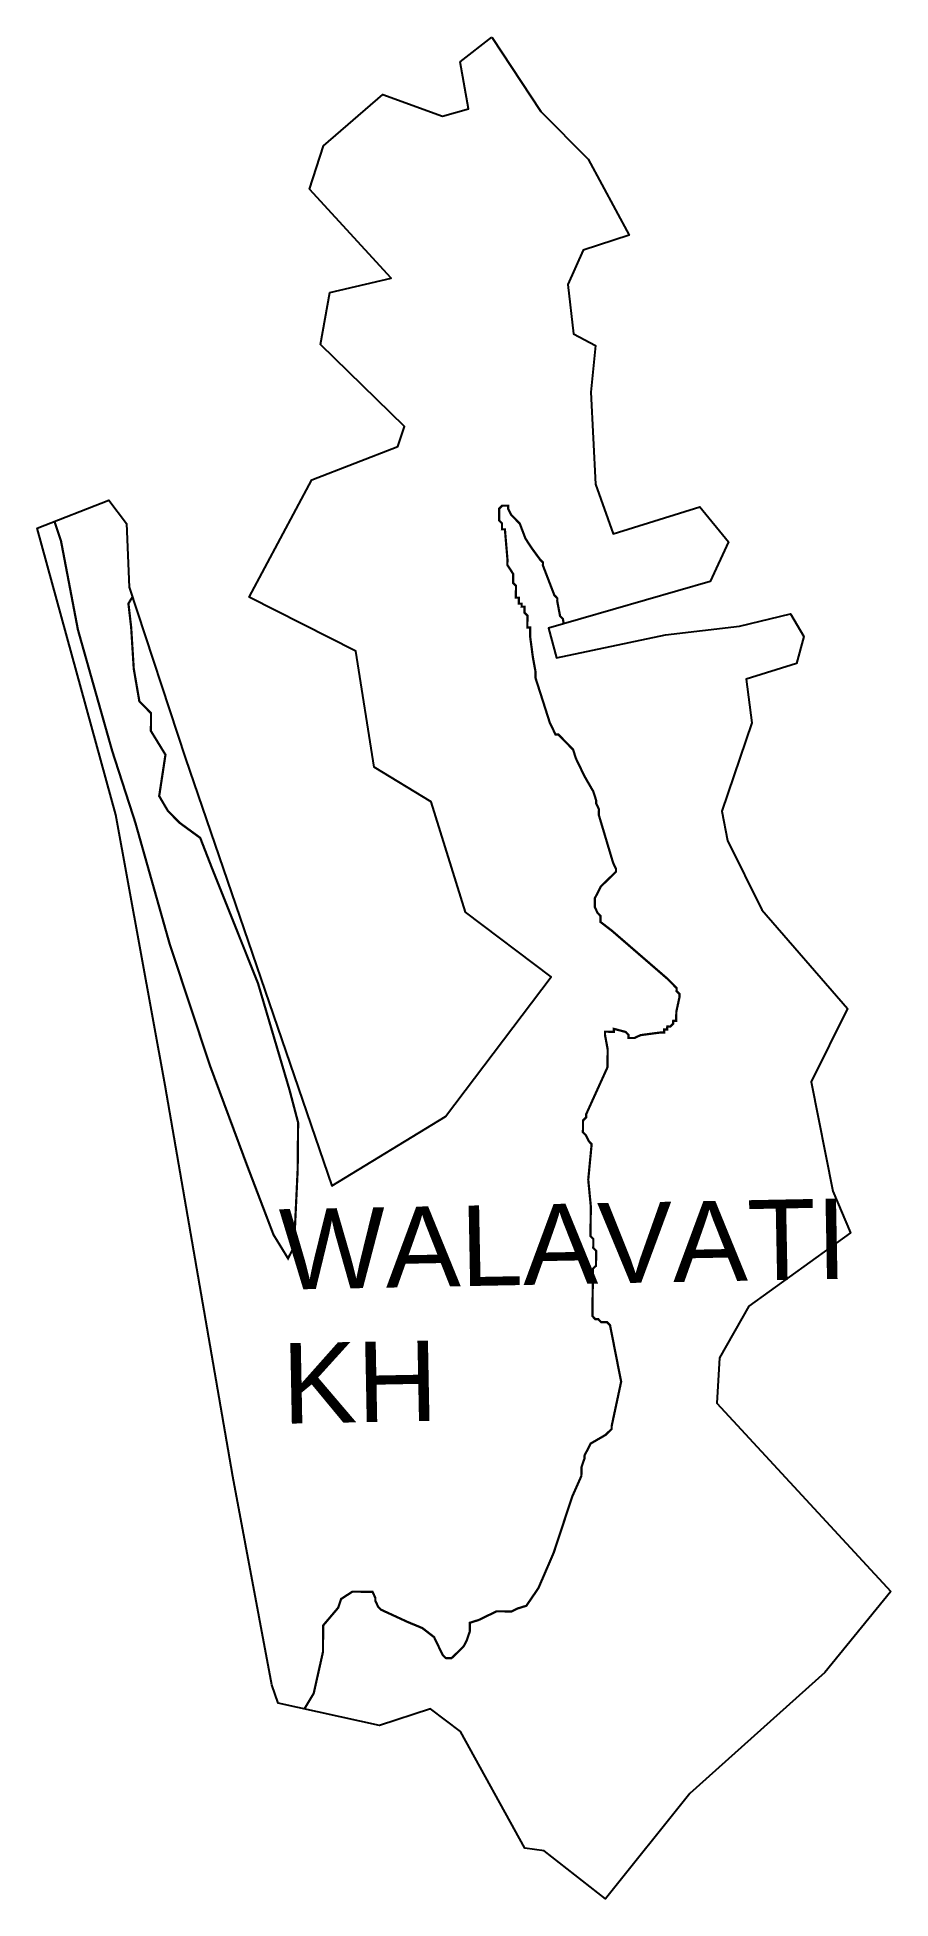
# Model space of a CAD drawing. Header units: metres. Extents: x 287915 to 289070, y 1998760 to 2001276.
import ezdxf

# ---------------------------------------------------------------- set-up
doc = ezdxf.new("R2010")
doc.units = ezdxf.units.M
for name, color, linetype in [('HAZARDS LINE', 1, 'Continuous'), ('village', 3, 'Continuous'), ('VILLAGE NAME', 250, 'Continuous')]:
    doc.layers.add(name, color=color, linetype=linetype)
doc.styles.get("Standard").update_dxf_attribs({"font": 'simplex.shx'})

msp = doc.modelspace()

# ---------------------------------------------------------------- linework, layer by layer
at = {"layer": 'HAZARDS LINE', "lineweight": 18}
for points in [[(288276.6, 1999016.1, 3, 3, 0), (288289.3, 1999037.3, 3, 3, 0), (288301.8, 1999093.2, 3, 3, 0), (288302.1, 1999129.1, 3, 3, 0), (288322.3, 1999152.9, 3, 3, 0), (288326.4, 1999164.9, 3.01, 3.01, 0), (288341.7, 1999174.8, 3.01, 3.01, 0), (288368.8, 1999174.5, 3.01, 3.01, 0), (288372.7, 1999166.4, 3.01, 3.01, 0), (288372.6, 1999162.4, 3.01, 3.01, 0), (288376.5, 1999154.3, 3.01, 3.01, 0), (288380.5, 1999150.3, 3.01, 3.01, 0), (288416.3, 1999133.8, 3.01, 3.01, 0), (288436.3, 1999125.5, 3.01, 3.01, 0), (288452.1, 1999113.3, 3.01, 3.01, 0), (288459.9, 1999097.1, 3.01, 3.01, 0), (288463.8, 1999089.1, 3.01, 3.01, 0), (288467.8, 1999085, 3.01, 3.01, 0), (288475.8, 1999084.9, 3.01, 3.01, 0), (288479.9, 1999088.8, 3.01, 3.01, 0), (288492, 1999100.7, 3.01, 3.01, 0), (288496.2, 1999108.7, 3.01, 3.01, 0), (288500.3, 1999120.6, 3.01, 3.01, 0), (288500.5, 1999132.7, 3.01, 3.01, 0), (288512.5, 1999136.5, 3.01, 3.01, 0), (288536.7, 1999148.2, 3.01, 3.01, 0), (288556.8, 1999148, 3.01, 3.01, 0), (288564.8, 1999151.9, 3.01, 3.01, 0), (288576.9, 1999155.7, 3.01, 3.01, 0), (288593.2, 1999179.5, 3.01, 3.01, 0), (288613.9, 1999227.4, 3.01, 3.01, 0), (288638.9, 1999303.2, 3.01, 3.01, 0), (288651.3, 1999331.1, 3.01, 3.01, 0), (288651.5, 1999343.1, 3.01, 3.01, 0), (288655.6, 1999355.1, 3.01, 3.01, 0), (288655.7, 1999359.1, 3.01, 3.01, 0), (288659.8, 1999367, 3.01, 3.01, 0), (288663.9, 1999375, 3.01, 3.01, 0), (288684.1, 1999386.7, 3.01, 3.01, 0), (288692.2, 1999394.6, 3.01, 3.01, 0), (288692.3, 1999398.7, 3.01, 3.01, 0), (288705.1, 1999458.6, 3.01, 3.01, 0), (288690.1, 1999534.9, 3.01, 3.01, 0), (288686.1, 1999539, 3.01, 3.01, 0), (288678.1, 1999539.1, 3.01, 3.01, 0), (288674.1, 1999543.2, 3.01, 3.01, 0), (288670.1, 1999543.2, 3.01, 3.01, 0), (288666.2, 1999547.3, 3.01, 3.01, 0), (288667, 1999611.4, 3.01, 3.01, 0), (288671.1, 1999615.3, 3.01, 3.01, 0), (288671.3, 1999635.4, 3.01, 3.01, 0), (288667.4, 1999639.4, 3.01, 3.01, 0), (288667.5, 1999651.5, 3.01, 3.01, 0), (288663.6, 1999655.5, 3.01, 3.01, 0), (288664.1, 1999695.6, 3.01, 3.01, 0), (288660.6, 1999731.7, 3.01, 3.01, 0), (288665.2, 1999779.7, 3.01, 3.01, 0), (288661.3, 1999783.8, 3.01, 3.01, 0), (288657.4, 1999791.9, 3.01, 3.01, 0), (288653.4, 1999795.9, 3.01, 3.01, 0), (288653.6, 1999811.9, 3.01, 3.01, 0), (288657.7, 1999815.9, 3.01, 3.01, 0), (288657.7, 1999819.9, 3.01, 3.01, 0), (288686.6, 1999883.6, 3.01, 3.01, 0), (288686.9, 1999907.7, 3.01, 3.01, 0), (288683.2, 1999927.8, 3.01, 3.01, 0), (288683.2, 1999931.8, 3.01, 3.01, 0), (288695.2, 1999931.6, 3.01, 3.01, 0), (288695.3, 1999935.6, 3.01, 3.01, 0), (288711.3, 1999931.4, 3.01, 3.01, 0), (288715.2, 1999927.3, 3.01, 3.01, 0), (288715.2, 1999923.3, 3.01, 3.01, 0), (288723.2, 1999923.2, 3.01, 3.01, 0), (288731.2, 1999927.1, 3.01, 3.01, 0), (288759.3, 1999930.8, 3.01, 3.01, 0), (288763.3, 1999930.7, 3.01, 3.01, 0), (288763.4, 1999934.7, 3.01, 3.01, 0), (288767.4, 1999934.7, 3.01, 3.01, 0), (288767.5, 1999938.7, 3.01, 3.01, 0), (288771.5, 1999938.6, 3.01, 3.01, 0), (288775.5, 1999942.6, 3.01, 3.01, 0), (288775.6, 1999946.6, 3.01, 3.01, 0), (288779.6, 1999946.5, 3.01, 3.01, 0), (288779.7, 1999958.6, 3.01, 3.01, 0), (288784, 1999978.5, 3.01, 3.01, 0), (288784.1, 1999982.6, 3.01, 3.01, 0), (288780.1, 1999986.6, 3.01, 3.01, 0), (288780.2, 1999990.6, 3.01, 3.01, 0), (288768.3, 2000002.8, 3.01, 3.01, 0), (288693, 2000067.9, 3.01, 3.01, 0), (288677.2, 2000080.1, 3.01, 3.01, 0), (288677.3, 2000088.1, 3.01, 3.01, 0), (288673.3, 2000092.2, 3.01, 3.01, 0), (288669.4, 2000100.3, 3.01, 3.01, 0), (288669.6, 2000112.3, 3.01, 3.01, 0), (288677.8, 2000128.2, 3.01, 3.01, 0), (288698.1, 2000148, 3.01, 3.01, 0), (288698.1, 2000152, 3.01, 3.01, 0), (288694.2, 2000160.1, 3.01, 3.01, 0), (288675, 2000224.4, 3.01, 3.01, 0), (288675.1, 2000232.4, 3.01, 3.01, 0), (288671.2, 2000240.5, 3.01, 3.01, 0), (288671.3, 2000244.5, 3.01, 3.01, 0), (288667.4, 2000256.6, 3.01, 3.01, 0), (288655.7, 2000276.8, 3.01, 3.01, 0), (288647.9, 2000292.9, 3.01, 3.01, 0), (288644, 2000301, 3.01, 3.01, 0), (288640.1, 2000313.1, 3.01, 3.01, 0), (288636.2, 2000317.1, 3.01, 3.01, 0), (288628.3, 2000325.2, 3.01, 3.01, 0), (288620.4, 2000333.4, 3.01, 3.01, 0), (288616.4, 2000333.4, 3.01, 3.01, 0), (288608.6, 2000349.5, 3.01, 3.01, 0), (288600.9, 2000373.7, 3.01, 3.01, 0), (288589.3, 2000409.9, 3.01, 3.01, 0), (288589.4, 2000417.9, 3.01, 3.01, 0), (288585.7, 2000438, 3.01, 3.01, 0), (288582, 2000466.1, 3.01, 3.01, 0), (288582.2, 2000478.1, 3.01, 3.01, 0), (288578.2, 2000478.2, 3.01, 3.01, 0), (288578.4, 2000494.2, 3.01, 3.01, 0), (288574.4, 2000498.3, 3.01, 3.01, 0), (288574.5, 2000506.3, 3.01, 3.01, 0), (288570.5, 2000506.3, 3.01, 3.01, 0), (288570.6, 2000510.3, 3.01, 3.01, 0), (288566.6, 2000510.4, 3.01, 3.01, 0), (288566.7, 2000518.4, 3.01, 3.01, 0), (288562.7, 2000518.5, 3.01, 3.01, 0), (288562.9, 2000534.5, 3.01, 3.01, 0), (288558.9, 2000538.5, 3.01, 3.01, 0), (288559.1, 2000550.6, 3.01, 3.01, 0), (288551.2, 2000562.7, 3.01, 3.01, 0), (288551.3, 2000570.7, 3.01, 3.01, 0), (288547.9, 2000610.8, 3.01, 3.01, 0), (288543.9, 2000610.9, 3.01, 3.01, 0), (288544, 2000618.9, 3.01, 3.01, 0), (288540, 2000622.9, 3.01, 3.01, 0), (288540.2, 2000639, 3.01, 3.01, 0), (288544.3, 2000642.9, 3.01, 3.01, 0), (288552.3, 2000642.8, 3.01, 3.01, 0), (288552.2, 2000638.8, 3.01, 3.01, 0), (288556.1, 2000630.8, 3.01, 3.01, 0), (288568, 2000618.6, 3.01, 3.01, 0), (288575.7, 2000598.4, 3.01, 3.01, 0), (288583.6, 2000586.3, 3.01, 3.01, 0), (288595.4, 2000570.1, 3.01, 3.01, 0), (288599.4, 2000566.1, 3.01, 3.01, 0), (288599.3, 2000562.1, 3.01, 3.01, 0), (288614.8, 2000521.8, 3.01, 3.01, 0), (288618.8, 2000517.7, 3.01, 3.01, 0), (288618.7, 2000513.7, 3.01, 3.01, 0), (288622.5, 2000493.6, 3.01, 3.01, 0), (288626.4, 2000489.6, 3.01, 3.01, 0), (288627.4, 2000483.3, 3.01, 3.01, 0)], [(288044.2, 2000519.5, 3, 3, 0), (288038.7, 2000510.5, 3, 3, 0), (288042.4, 2000478.5, 3, 3, 0), (288045.9, 2000422.5, 3, 3, 0), (288053.5, 2000378.4, 3, 3, 0), (288069.3, 2000362.3, 3, 3, 0), (288069.1, 2000338.3, 3, 3, 0), (288088.8, 2000306.2, 3, 3, 0), (288080.3, 2000250.3, 3, 3, 0), (288092.1, 2000230.2, 3, 3, 0), (288108, 2000214.1, 3, 3, 0), (288135.8, 2000193.8, 3, 3, 0), (288151.4, 2000153.7, 3, 3, 0), (288213.9, 1999997.3, 3, 3, 0), (288256.6, 1999853, 3, 3, 0), (288268.2, 1999808.9, 3, 3, 0), (288267.6, 1999745, 3, 3, 0), (288262.7, 1999641.1, 3, 3, 0), (288254.6, 1999625.2, 3, 3, 0), (288234.9, 1999657.3, 3, 3, 0), (288199.7, 1999749.6, 3, 3, 0), (288149, 1999885.9, 3, 3, 0), (288094.5, 2000050.3, 3, 3, 0), (288048, 2000214.6, 3, 3, 0), (288016.9, 2000310.8, 3, 3, 0), (287970.4, 2000475.1, 3, 3, 0), (287947.5, 2000595.2, 3, 3, 0), (287938.6, 2000621.6, 3, 3, 0)]]:
    msp.add_lwpolyline(points, format="xyseb", dxfattribs=at)
at = {"layer": 'village', "flags": 128}
msp.add_lwpolyline([(288487.6, 2001243.1), (288530.1, 2001276.1)], dxfattribs=at)
at = {"layer": 'village', "color": 3, "true_color": 0x00ff00}
for points in [[(288530.1, 2001276.1, 0), (288596.7, 2001175.9, 0), (288660.4, 2001111.2, 0), (288715.8, 2001008.4, 0), (288653.6, 2000988.1, 0), (288633, 2000941.7, 0), (288640.7, 2000875.1, 0), (288670.2, 2000859.3, 0), (288664, 2000796.1, 0), (288670.5, 2000671.8, 0), (288694.1, 2000604.8, 0), (288811.5, 2000641.4, 0), (288850.1, 2000594.2, 0), (288825.7, 2000540.4, 0), (288607, 2000477.5, 0), (288617.8, 2000437.3, 0), (288764.9, 2000468.4, 0), (288865.1, 2000479.8, 0), (288934.2, 2000496.6, 0), (288952.1, 2000465.9, 0), (288942.4, 2000429.5, 0), (288874.4, 2000408.2, 0), (288881.9, 2000349.1, 0), (288841.2, 2000229.9, 0), (288849.1, 2000190.4, 0), (288895.5, 2000096.4, 0), (289011.3, 1999963.1, 0), (288961.9, 1999863.8, 0), (288991.4, 1999716.3, 0), (289015.1, 1999659.7, 0), (288877.9, 1999560.7, 0), (288838.3, 1999490.7, 0), (288834.4, 1999429.6, 0), (289069.8, 1999175.1, 0)], [(289069.8, 1999175.1, 0), (288980.6, 1999065.6, 0), (288797.8, 1998901.7, 0), (288684.1, 1998759.6, 0), (288601.1, 1998824.5, 0), (288574.9, 1998828, 0), (288488, 1998985.7, 0), (288447.3, 1999016.4, 0), (288378.3, 1998993.9, 0), (288241.2, 1999023.9, 0), (288232.6, 1999049, 0), (288179.7, 1999330.3, 0), (288088.3, 1999859.2, 0), (288021.6, 2000225, 0), (287915.3, 2000612.6, 0), (288012.4, 2000650.1, 0), (288035.9, 2000618.9, 0), (288039.8, 2000532.8, 0), (288115.9, 2000301, 0), (288313.6, 1999723.5, 0), (288467.6, 1999817.3, 0), (288610.3, 2000005.7, 0), (288494.5, 2000093.2, 0), (288448.2, 2000242.5, 0), (288370.9, 2000289.3, 0), (288346.2, 2000446, 0), (288202, 2000519.3, 0), (288286.9, 2000677.9, 0), (288403, 2000722.8, 0), (288412, 2000749.9, 0), (288298.3, 2000860.8, 0), (288310.9, 2000931, 0), (288394, 2000950.3, 0), (288283.6, 2001070.8, 0), (288302.5, 2001129.2, 0), (288382.8, 2001198.5, 0), (288463.6, 2001169.6, 0), (288498.5, 2001179.3, 0), (288487.6, 2001243.1, 0)]]:
    msp.add_polyline3d(points, dxfattribs=at)

# ---------------------------------------------------------------- texts
at = {"layer": 'VILLAGE NAME', "insert": (288241.7, 1999691.7), "char_height": 108.748, "attachment_point": 1, "rotation": 1.1028}
msp.add_mtext_dynamic_manual_height_columns('{\\fArial|b0|i0|c0|p34;WALAVATI KH}', width=727.51, gutter_width=543.7, heights=[0], dxfattribs=at)

doc.saveas('drawing.dxf')
